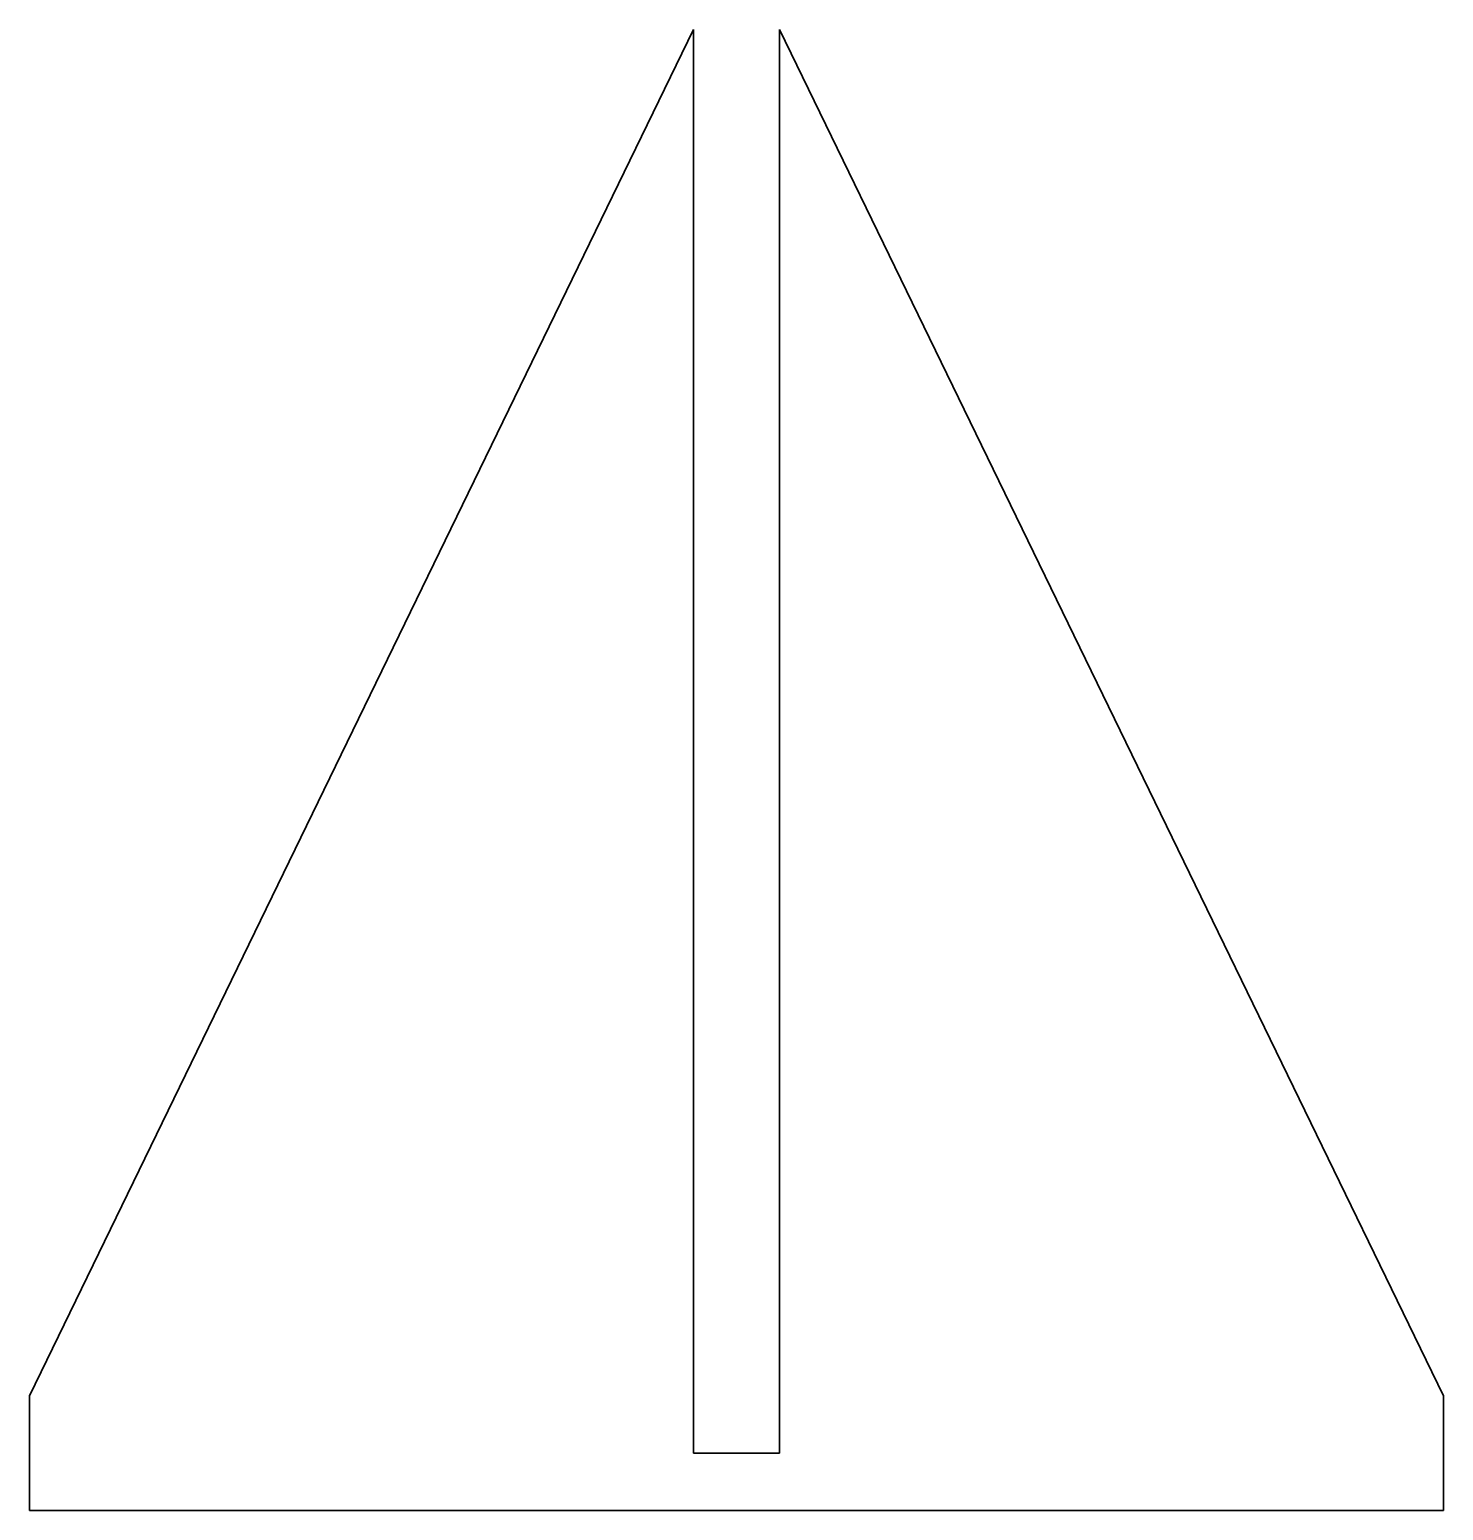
# Model space of a CAD drawing. Extents: x 111.5 to 185.5, y 69.3 to 146.8.
import ezdxf

# ---------------------------------------------------------------- set-up
doc = ezdxf.new("R2010")
doc.units = 0

msp = doc.modelspace()

# ---------------------------------------------------------------- linework, layer by layer
at = {"color": 7, "lineweight": 35}
for p, q in [((111.5, 75.34272), (146.25, 146.84259)), ((146.25, 146.84259), (146.25, 72.34272)), ((150.75, 146.84259), (150.75, 72.34272)), ((185.5, 75.34272), (150.75, 146.84259)), ((111.5, 69.34272), (148.5, 69.34272)), ((185.5, 69.34272), (148.5, 69.34272))]:
    msp.add_line(p, q, dxfattribs=at)
at = {"color": 7, "lineweight": 35, "ltscale": 0.15}
for p, q in [((111.5, 75.34272), (111.5, 69.34272)), ((185.5, 75.34272), (185.5, 69.34272))]:
    msp.add_line(p, q, dxfattribs=at)
at = {"color": 7, "lineweight": 35, "ltscale": 0.05625}
for q in [(146.25, 72.34272), (150.75, 72.34272)]:
    msp.add_line((148.5, 72.34272), q, dxfattribs=at)

doc.saveas('drawing.dxf')
